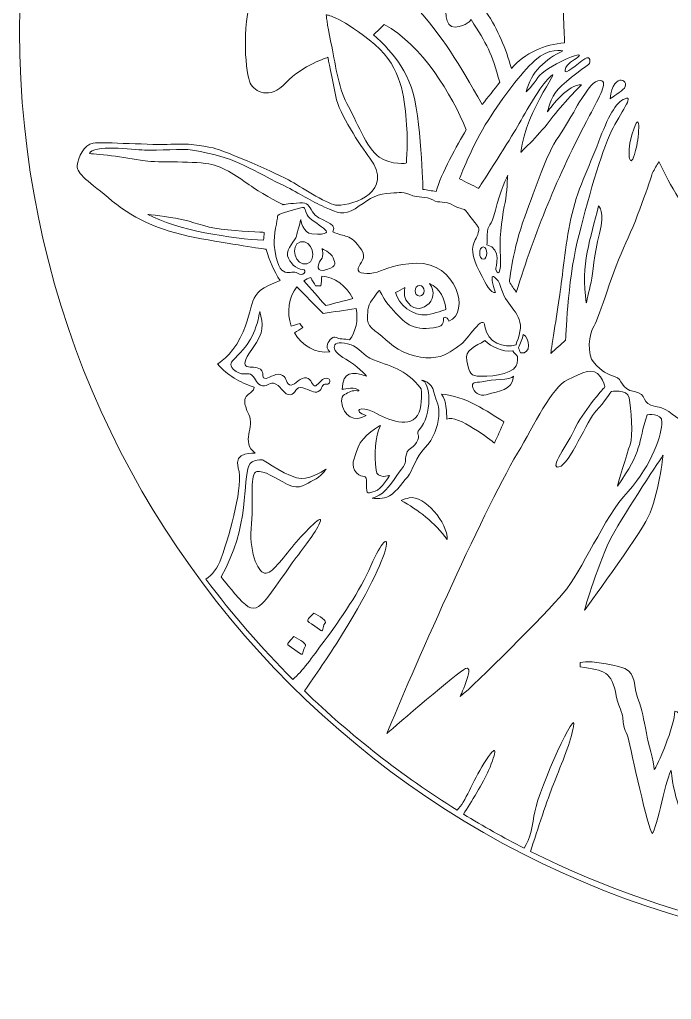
# Model space of a CAD drawing. Header units: inches. Extents: x 50 to 350, y -357 to -50.
# Drawn here: x 50 to 155.9, y -357.2 to -198.1 of the extents above; entities that cross this region are included whole.
import ezdxf

# ---------------------------------------------------------------- set-up
doc = ezdxf.new("R2010")
doc.units = ezdxf.units.IN
doc.header["$MEASUREMENT"] = 0
doc.layers.add('Layer 1', color=7, linetype='Continuous')

msp = doc.modelspace()

# ---------------------------------------------------------------- linework, layer by layer
at = {"layer": 'Layer 1', "lineweight": 0}
for points, knots in [([(350, -200), (350, -282.84), (282.84, -350), (200, -350), (117.16, -350), (50, -282.84), (50, -200), (50, -117.16), (117.16, -50), (200, -50), (282.84, -50), (350, -117.16), (350, -200)], [0, 0, 0, 0, 1, 1, 1, 2, 2, 2, 3, 3, 3, 4, 4, 4, 4]), ([(321.23, -243.5), (320.63, -246.43), (323.22, -248.84), (325.8, -248.07), (331.02, -246.5), (333.35, -236.28), (326.58, -235.31), (324.16, -234.97), (320.11, -236.17), (317.27, -239.1), (314.42, -242.03), (312.79, -245.83), (312.79, -245.83), (309.31, -245.48), (305.34, -245.15), (301.67, -246.52), (301.67, -246.52), (301.58, -244.45), (302.27, -242.81), (303.36, -240.21), (304.7, -245.55), (307.87, -241.52), (310.66, -237.98), (313.26, -238.37), (314.51, -237.12), (315.2, -236.43), (314.68, -235.05), (314.68, -235.05), (314.68, -235.05), (312.18, -234.02), (310.55, -233.42), (308.91, -232.81), (306.84, -232.21), (309.51, -232.12), (312.18, -232.04), (315.11, -234.02), (315.11, -234.02), (315.11, -234.02), (315.37, -233.42), (316.58, -232.73), (317.79, -232.04), (319.85, -232.73), (320.54, -232.64), (321.23, -232.55), (324.85, -227.9), (325.46, -226.61), (326.06, -225.31), (324.16, -225.4), (323.13, -224.88), (322.1, -224.36), (322.96, -224.19), (322.18, -223.42), (321.41, -222.64), (320.89, -223.16), (320.72, -222.04), (320.54, -220.92), (320.63, -220.74), (319.42, -220.57), (318.22, -220.4), (318.82, -219.54), (318.13, -219.19), (317.44, -218.85), (317.18, -217.56), (315.46, -217.47), (313.73, -217.38), (314.25, -216.61), (312.96, -215.23), (311.67, -213.85), (311.92, -214.19), (309.68, -215.31), (307.44, -216.43), (308.05, -216.26), (305.8, -214.8), (303.56, -213.33), (300.81, -208.33), (299.25, -206.69), (297.7, -205.06), (296.75, -204.37), (294, -203.76), (291.24, -203.16), (291.58, -202.04), (289.34, -201.78), (287.1, -201.52), (285.12, -199.97), (285.12, -199.97), (285.12, -199.97), (284.86, -197.99), (284.95, -196.09), (285.03, -194.2), (286.07, -189.46), (287.1, -187.04), (288.56, -183.64), (287.71, -180.59), (289.69, -176.96), (292.43, -177.66), (298.77, -178.85), (302.44, -178.42), (304.68, -178.16), (306.41, -179.37), (313.05, -179.63), (319.68, -179.89), (322.27, -178.34), (324.25, -177.65), (326.23, -176.96), (325.8, -176.18), (326.58, -174.46), (327.32, -172.82), (326.54, -163.82), (326.15, -162.74), (326.15, -162.74), (326.49, -162.3), (326.92, -161.18), (327.35, -160.06), (325.54, -159.2), (324.16, -157.65), (322.78, -156.1), (323.13, -154.55), (323.47, -152.22), (323.82, -149.89), (323.47, -149.55), (322.78, -148.69), (322.1, -147.82), (322.44, -146.7), (322.18, -145.41), (321.92, -144.12), (319.85, -140.93), (319.6, -139.98), (319.34, -139.03), (319.51, -135.93), (319.51, -135.93), (319.51, -135.93), (320.97, -133.43), (321.75, -132.48), (322.53, -131.53), (322.01, -131.27), (320.97, -131.45), (318.68, -131.83), (319.12, -128.86), (317.1, -128.86), (317.1, -128.86), (316.92, -124.81), (316.67, -123.34), (316.41, -121.88), (315.89, -121.79), (315.98, -120.76), (316.06, -119.72), (314.86, -120.16), (314.86, -120.16), (314.65, -119.72), (314.45, -119.29), (314.25, -118.86), (317.83, -118.86), (316.18, -114.77), (313.73, -115.85), (313.54, -113.67), (312.36, -112.93), (311.15, -110.07), (310.2, -107.83), (309.25, -108), (308.13, -108), (306.39, -108), (308.69, -110.13), (308.39, -113.78), (308.39, -113.78), (306.58, -110.5), (305.46, -109.55), (304.34, -108.61), (303.65, -109.29), (303.22, -110.07), (302.68, -111.04), (306.71, -114.62), (306.32, -119.72), (304.73, -119.47), (299.55, -118.07), (297.62, -119.03), (296.93, -119.38), (297.01, -120.5), (297.01, -120.5), (293.62, -122.03), (290.28, -122.85), (286.58, -122.31), (286.58, -122.31), (288.05, -119.12), (288.48, -118.52), (288.91, -117.91), (287.53, -117.91), (287.7, -117.4), (287.88, -116.88), (288.48, -116.45), (288.22, -115.93), (287.55, -114.59), (290.31, -112.33), (289.34, -111.36), (288.91, -110.93), (288.65, -109.98), (289.25, -109.9), (289.86, -109.81), (289.43, -108.17), (289.43, -108.17), (289.43, -108.17), (289, -108.69), (289.34, -106.62), (289.69, -104.55), (290.89, -103.69), (293.91, -101.62), (296.93, -99.55), (299.77, -98.52), (299.77, -98.52), (300.4, -98.64), (301.04, -98.75), (301.67, -98.87), (302.27, -98.26), (302.87, -97.66), (303.48, -97.05), (302.73, -96.54), (301.98, -96.02), (301.24, -95.5), (299.84, -97.86), (298.71, -98.22), (294.94, -99.73), (292.36, -100.76), (295.55, -98), (297.19, -97.05), (298.82, -96.11), (302.27, -92.14), (302.27, -92.14), (299.34, -88.97), (297.94, -88.1), (292.96, -86.54), (290.2, -85.68), (288.74, -84.38), (285.29, -83.26), (281.84, -82.14), (275.55, -80.42), (272.88, -79.56), (269.31, -78.41), (263.98, -78.87), (261.76, -80.85), (260.98, -81.54), (262.36, -84.21), (263.83, -88.52), (265.29, -92.83), (264.86, -97.4), (265.03, -98.95), (265.21, -100.5), (264.95, -100.5), (264.52, -100.16), (264.09, -99.81), (264.26, -98.95), (264.43, -97.74), (264.6, -96.54), (264, -95.93), (263.14, -94.81), (262.28, -93.69), (262.88, -93.87), (262.97, -91.97), (263.05, -90.07), (262.88, -90.42), (262.28, -90.85), (261.67, -91.28), (262.71, -94.47), (261.85, -93.61), (260.71, -92.47), (261.01, -90.65), (260.64, -90.68), (260.29, -90.73), (259.95, -90.79), (259.6, -90.85), (261.21, -93.6), (260.2, -94.27), (260.9, -97.92), (261.51, -101.11), (265.71, -100.41), (262.62, -103.26), (261.5, -104.3), (262.53, -105.42), (261.93, -105.76), (261.33, -106.11), (261.07, -105.59), (261.33, -106.62), (261.8, -108.5), (260.23, -109.07), (259.17, -108.43), (259.08, -109.71), (258.99, -110.98), (258.9, -112.26), (258.9, -112.26), (257.91, -112.04), (257.13, -111.57), (255.64, -110.66), (252.34, -106.93), (252.79, -104.85), (250.58, -104.99), (250.37, -105.84), (249.69, -107.48), (250.26, -108.24), (250.13, -108.86), (251.11, -109.42), (251.86, -109.84), (252.1, -110.54), (252.1, -111.57), (252.1, -113.63), (252.38, -115.99), (254.51, -116.26), (255.03, -116.33), (255.54, -117.1), (255.07, -117.21), (254.46, -117.35), (253.95, -116.86), (253.39, -116.73), (251.81, -116.37), (250.02, -116.64), (251.67, -113.72), (252.35, -112.51), (249.47, -112.65), (248.78, -112.73), (246.53, -112.99), (247.36, -112.43), (247.36, -110.32), (247.36, -108.33), (245.76, -110.09), (244.61, -109.04), (244.16, -108.47), (244.78, -106.51), (245.64, -107.74), (246.4, -108.84), (249.53, -108.33), (248.4, -109.73), (247.79, -110.48), (248.37, -111.79), (249.43, -111.79), (249.85, -111.79), (251.08, -111.38), (250.47, -110.76), (250.18, -110.47), (249.82, -110.85), (249.61, -110.85), (248.26, -110.85), (250.19, -107.31), (247.54, -107.31), (246.68, -107.31), (245.99, -106.1), (245.99, -105.24), (245.28, -105.07), (244.98, -105.5), (244.18, -105.5), (243.4, -105.5), (243.31, -106.05), (243.31, -106.8), (243.31, -107.64), (242.9, -107.26), (242.62, -107.66), (241.07, -109.89), (243.44, -109.97), (243.64, -111.95), (243.09, -111.53), (243.16, -111.08), (241.69, -110.67), (241.09, -110.5), (240.36, -111.01), (240.36, -110.28), (240.36, -108.57), (239.4, -109.59), (239.63, -110.46), (239.79, -111.08), (240.5, -111.66), (241.26, -111.66), (241.5, -111.66), (242.17, -111.59), (242.3, -111.75), (243.41, -113.14), (240.14, -111.65), (240.14, -113.17), (240.14, -114.2), (240.76, -114.39), (240.53, -115.58), (240.24, -117.1), (238.51, -117.52), (238.51, -117.54), (237.64, -117.34), (236.93, -117.19), (236.33, -116.71), (235.38, -115.93), (235.64, -115.41), (235.64, -115.41), (236.99, -116.17), (237.13, -117.06), (239.26, -115.85), (239.87, -115.5), (239.61, -114.38), (238.4, -114.47), (237.19, -114.55), (238.4, -115.07), (237.45, -115.33), (236.5, -115.59), (236.07, -114.12), (236.07, -114.12), (238.44, -112.7), (238.73, -109.55), (236.42, -109.55), (235.3, -109.55), (234.69, -109.64), (234.69, -109.64), (234.54, -109.09), (234.31, -107.4), (233.14, -107.66), (233.27, -104.52), (232.91, -106.62), (234.52, -103.86), (235.12, -102.83), (234.78, -102.14), (234.18, -100.59), (233.57, -99.04), (230.56, -97.92), (229.87, -96.54), (228.42, -93.64), (232, -90.13), (228.66, -86.63), (226.94, -84.82), (225.38, -84.99), (224.44, -84.47), (223.49, -83.95), (223.32, -84.21), (223.06, -81.71), (222.8, -79.21), (221.42, -74.56), (220.47, -73.09), (219.52, -71.63), (217.45, -71.2), (217.45, -71.2), (217.45, -71.2), (217.45, -69.56), (217.8, -67.83), (218.14, -66.11), (217.28, -64.9), (217.02, -63.78), (216.77, -62.66), (216.59, -61.2), (214.61, -60.34), (211.75, -59.09), (210.62, -52.52), (201.68, -51.2), (199.35, -50.85), (195.22, -51.03), (191.94, -51.2), (188.67, -51.37), (187.2, -52.84), (187.2, -52.84), (186.69, -53.05), (182.32, -51.34), (178.75, -52.58), (176.77, -53.27), (175.13, -54.65), (174.62, -56.63), (174.1, -58.61), (176.17, -60.25), (173.93, -62.06), (171.69, -63.87), (170.74, -65.16), (170.57, -67.32), (170.39, -69.47), (171.77, -70.77), (171.77, -70.77), (169.84, -73.09), (169.6, -73.3), (170.13, -76.8), (170.31, -77.92), (172.37, -78.01), (171.43, -78.95), (170.48, -79.9), (171.25, -81.2), (172.12, -82.32), (172.98, -83.44), (173.5, -83.18), (172.46, -83.95), (171.43, -84.73), (173.06, -85.85), (171.86, -86.11), (170.65, -86.37), (169.19, -87.83), (169.19, -87.83), (168.61, -87.43), (168.04, -87.03), (167.46, -86.63), (167.4, -84.64), (167.35, -82.66), (167.29, -80.68), (165.91, -82.8), (164.53, -84.93), (163.15, -87.06), (162.81, -87.09), (162.46, -87.11), (162.12, -87.14), (160.42, -84.3), (158.73, -81.45), (157.03, -78.61), (156.14, -81.86), (155.25, -85.1), (154.36, -88.35), (153.81, -88.44), (153.27, -88.52), (152.72, -88.61), (151.66, -86.86), (150.6, -85.1), (149.53, -83.35), (149.62, -85.71), (149.71, -88.06), (149.79, -90.42), (149.56, -90.88), (149.33, -91.34), (149.1, -91.8), (149.1, -91.8), (143.07, -92.06), (140.74, -92.57), (138.41, -93.09), (136.78, -94.9), (135.4, -96.54), (134.02, -98.18), (135.05, -100.85), (135.05, -100.85), (133.57, -100.57), (128.01, -101.89), (128.33, -106.97), (128.42, -108.35), (129.88, -109.64), (129.88, -109.64), (128.82, -111.21), (127.01, -115.21), (130.14, -116.62), (126.25, -126.13), (129.62, -123.5), (129.36, -124.64), (129.19, -125.41), (129.11, -126.71), (129.28, -127.83), (129.45, -128.95), (131.86, -128.17), (130.74, -128.86), (129.62, -129.55), (129.79, -129.64), (130.4, -131.02), (131, -132.39), (132.9, -135.41), (133.33, -137.05), (134.17, -140.25), (132.55, -142), (135.74, -144.03), (130.98, -143.66), (131.67, -145.24), (128.42, -146.27), (125.46, -147.21), (125.33, -142.22), (119.19, -142.22), (117.64, -142.22), (116.87, -140.93), (115.74, -140.67), (114.62, -140.41), (115.06, -139.29), (113.68, -139.2), (112.3, -139.12), (111.78, -137.57), (110.31, -136.62), (108.85, -135.67), (109.02, -134.12), (107.47, -134.55), (105.92, -134.98), (100.92, -134.72), (100.92, -134.72), (100.92, -134.72), (100.4, -134.29), (99.54, -133.52), (98.68, -132.74), (97.9, -132.74), (96.44, -132.48), (94.97, -132.22), (94.54, -130.58), (93.85, -130.07), (93.16, -129.55), (92.47, -128.86), (91.44, -129.12), (90.4, -129.38), (89.97, -129.81), (89.97, -129.81), (87.81, -129.13), (84.84, -130.17), (85.06, -133.08), (84.09, -133.92), (80.27, -134.34), (79.54, -134.38), (80.37, -132.31), (76.92, -133.17), (75.84, -133.17), (75.23, -133.17), (76.1, -134.38), (76.1, -134.38), (76.1, -134.38), (74.37, -134.89), (72.48, -135.15), (69.99, -135.49), (66.88, -133.81), (66.53, -136.27), (66.44, -136.88), (67.82, -138), (68.77, -138.17), (70.91, -138.56), (73.58, -137.85), (75.49, -139.29), (75.75, -146.53), (75.21, -145.31), (78.85, -147.39), (80.81, -148.51), (80.24, -146.72), (82.65, -150.32), (82.99, -150.84), (85.06, -151.1), (85.58, -151.01), (86.09, -150.93), (86.52, -149.63), (85.58, -148.86), (84.63, -148.08), (85.66, -147.65), (85.66, -147.65), (85.66, -147.65), (87.99, -147.65), (88.51, -146.88), (89.02, -146.1), (88.34, -145.41), (87.65, -145.24), (86.96, -145.07), (87.04, -143.69), (87.04, -143.69), (87.71, -143.52), (89.88, -143.42), (90.66, -142.74), (90.66, -142.74), (90.75, -143.26), (91.52, -144.12), (92.3, -144.98), (93.25, -144.63), (95.4, -145.76), (97.56, -146.88), (95.83, -147.05), (96.44, -147.48), (97.04, -147.91), (99.11, -147.65), (100.66, -148.25), (102.21, -148.86), (101.26, -150.15), (101.61, -150.93), (101.95, -151.7), (104.63, -154.29), (106.95, -155.84), (109.28, -157.39), (111.61, -157.22), (115.14, -157.48), (118.68, -157.74), (117.56, -158.43), (120.92, -158.86), (124.28, -159.29), (124.28, -160.75), (124.54, -162.13), (124.8, -163.51), (128.07, -165.58), (128.24, -167.3), (128.42, -169.03), (128.24, -171.1), (130.4, -174.63), (132.55, -178.16), (135.66, -176.79), (136.09, -177.73), (137.9, -181.73), (138.39, -199.11), (138.5, -201.87), (135.32, -202.07), (132.03, -203.52), (129.88, -206.01), (128.9, -202.7), (127.79, -199.8), (125.74, -196.78), (125.74, -196.78), (127.21, -195.14), (128.24, -193.68), (129.28, -192.21), (129.79, -191.35), (127.38, -190.75), (124.97, -190.15), (121.95, -190.15), (119.8, -190.49), (117.64, -190.83), (119.37, -192.39), (119.28, -194.37), (119.19, -196.35), (118.93, -199.37), (120.74, -199.28), (122.55, -199.2), (123.33, -198.08), (123.33, -198.08), (125.85, -202.04), (126.73, -203.53), (127.98, -208.25), (127.04, -209.45), (126.09, -210.66), (125.14, -211.87), (121.17, -205.04), (119.2, -201.33), (113.5, -195.06), (113.5, -195.06), (116.95, -189.63), (118.24, -187.65), (119.54, -185.66), (119.45, -184.89), (118.59, -183.16), (117.73, -181.44), (115.06, -180.49), (111.52, -179.63), (107.99, -178.77), (103.51, -178.25), (98.94, -179.97), (94.37, -181.7), (89.71, -188.59), (87.82, -194.02), (85.92, -199.45), (86.78, -207.04), (87.47, -208.42), (88.16, -209.8), (90.58, -211.18), (93.25, -208.33), (95.92, -205.49), (100.06, -204.2), (100.06, -204.2), (100.06, -204.2), (100.83, -207.82), (101.35, -210.57), (101.87, -213.33), (105.32, -218.5), (106.87, -220.57), (110.9, -225.95), (104.33, -228.24), (101.61, -228.24), (100.23, -228.24), (96.18, -225.57), (94.11, -224.36), (92.04, -223.16), (83.34, -219.37), (81.44, -218.93), (79.54, -218.5), (77.3, -218.16), (74.54, -218.33), (71.79, -218.5), (63.51, -217.9), (61.96, -218.16), (60.41, -218.42), (59.55, -220.4), (59.37, -221.78), (59.2, -223.16), (61.27, -224.36), (65.06, -227.55), (68.85, -230.74), (73.6, -232.64), (79.54, -233.67), (85.49, -234.71), (90.06, -235.4), (90.06, -235.4), (90.55, -237.24), (91.31, -238.93), (92.3, -240.48), (86.26, -242.64), (88.68, -244.1), (85.84, -249.79), (84.37, -252.72), (82.13, -254.02), (82.13, -254.02), (83.88, -255.94), (85.63, -256.94), (88.08, -257.81), (88.08, -259.16), (85.36, -258.49), (87.21, -262.2), (88.26, -264.29), (85.85, -266.62), (88.27, -268.51), (88.27, -268.51), (84.64, -268.16), (85.51, -270.92), (86.37, -273.68), (84.3, -281.1), (82.75, -285.58), (82.18, -287.23), (81.23, -288.29), (80.27, -288.98), (84.57, -294.74), (89.28, -300.18), (94.35, -305.26), (95.99, -303.92), (97.4, -301.81), (99.48, -299.04), (102.06, -295.59), (105.34, -290.76), (107.07, -286.79), (110.56, -278.75), (111.83, -283.09), (101.52, -299.35), (100.45, -301.05), (97.9, -304.77), (96.27, -307.14), (103.81, -314.42), (112.11, -320.91), (121.04, -326.49), (122.44, -325.2), (123.53, -321.86), (125.4, -318.92), (127.81, -315.13), (127.47, -317.02), (126.17, -320.04), (125.31, -322.07), (123.31, -325.27), (122.09, -327.14), (125.3, -329.11), (128.58, -330.96), (131.94, -332.68), (132.96, -331.29), (133.32, -328.62), (133.67, -326.76), (134.44, -322.82), (140.69, -309.08), (139.97, -312.97), (139.53, -315.3), (138.16, -318.66), (136.69, -322.28), (135.76, -324.58), (134.09, -329.73), (132.99, -333.2), (180.8, -357.24), (238.15, -353.57), (282.42, -324.08), (278.99, -317.26), (275.25, -302.28), (274.26, -298.32), (273.65, -295.91), (271.93, -290.39), (271.93, -290.39), (276.09, -296.63), (277.22, -304.3), (279.69, -311.08), (280.63, -313.67), (282.43, -319.97), (284.63, -322.57), (285.43, -322.02), (286.22, -321.46), (287.01, -320.89), (287.33, -314.49), (289.88, -306.97), (292.79, -302.72), (293.49, -303), (289.19, -312.41), (289.78, -318.84), (294.97, -314.91), (299.89, -310.65), (304.52, -306.09), (304.69, -303.35), (305.06, -297.95), (305.37, -296.68), (305.8, -294.96), (307.53, -292.11), (308.05, -290.39), (308.56, -288.67), (307.1, -287.8), (306.67, -287.03), (306.24, -286.25), (308.13, -285.13), (308.13, -283.84), (308.13, -282.55), (306.32, -281.94), (306.06, -280.65), (305.8, -279.36), (307.27, -278.58), (307.27, -278.58), (307.27, -278.58), (307.44, -279.18), (310.63, -278.67), (313.82, -278.15), (315.54, -278.24), (319.51, -274.96), (323.47, -271.69), (326.58, -266.08), (326.41, -261.17), (326.15, -254.01), (320.96, -249.28), (316.49, -247.38), (316.31, -244.02), (322.06, -235.54), (326.84, -238.85), (327.96, -239.62), (327.09, -240.74), (327.09, -240.74), (325.12, -238.98), (322.07, -239.42), (321.23, -243.5)], [0, 0, 0, 0, 1, 1, 1, 2, 2, 2, 3, 3, 3, 4, 4, 4, 5, 5, 5, 6, 6, 6, 7, 7, 7, 8, 8, 8, 9, 9, 9, 10, 10, 10, 11, 11, 11, 12, 12, 12, 13, 13, 13, 14, 14, 14, 15, 15, 15, 16, 16, 16, 17, 17, 17, 18, 18, 18, 19, 19, 19, 20, 20, 20, 21, 21, 21, 22, 22, 22, 23, 23, 23, 24, 24, 24, 25, 25, 25, 26, 26, 26, 27, 27, 27, 28, 28, 28, 29, 29, 29, 30, 30, 30, 31, 31, 31, 32, 32, 32, 33, 33, 33, 34, 34, 34, 35, 35, 35, 36, 36, 36, 37, 37, 37, 38, 38, 38, 39, 39, 39, 40, 40, 40, 41, 41, 41, 42, 42, 42, 43, 43, 43, 44, 44, 44, 45, 45, 45, 46, 46, 46, 47, 47, 47, 48, 48, 48, 49, 49, 49, 50, 50, 50, 51, 51, 51, 52, 52, 52, 53, 53, 53, 54, 54, 54, 55, 55, 55, 56, 56, 56, 57, 57, 57, 58, 58, 58, 59, 59, 59, 60, 60, 60, 61, 61, 61, 62, 62, 62, 63, 63, 63, 64, 64, 64, 65, 65, 65, 66, 66, 66, 67, 67, 67, 68, 68, 68, 69, 69, 69, 70, 70, 70, 71, 71, 71, 72, 72, 72, 73, 73, 73, 74, 74, 74, 75, 75, 75, 76, 76, 76, 77, 77, 77, 78, 78, 78, 79, 79, 79, 80, 80, 80, 81, 81, 81, 82, 82, 82, 83, 83, 83, 84, 84, 84, 85, 85, 85, 86, 86, 86, 87, 87, 87, 88, 88, 88, 89, 89, 89, 90, 90, 90, 91, 91, 91, 92, 92, 92, 93, 93, 93, 94, 94, 94, 95, 95, 95, 96, 96, 96, 97, 97, 97, 98, 98, 98, 99, 99, 99, 100, 100, 100, 101, 101, 101, 102, 102, 102, 103, 103, 103, 104, 104, 104, 105, 105, 105, 106, 106, 106, 107, 107, 107, 108, 108, 108, 109, 109, 109, 110, 110, 110, 111, 111, 111, 112, 112, 112, 113, 113, 113, 114, 114, 114, 115, 115, 115, 116, 116, 116, 117, 117, 117, 118, 118, 118, 119, 119, 119, 120, 120, 120, 121, 121, 121, 122, 122, 122, 123, 123, 123, 124, 124, 124, 125, 125, 125, 126, 126, 126, 127, 127, 127, 128, 128, 128, 129, 129, 129, 130, 130, 130, 131, 131, 131, 132, 132, 132, 133, 133, 133, 134, 134, 134, 135, 135, 135, 136, 136, 136, 137, 137, 137, 138, 138, 138, 139, 139, 139, 140, 140, 140, 141, 141, 141, 142, 142, 142, 143, 143, 143, 144, 144, 144, 145, 145, 145, 146, 146, 146, 147, 147, 147, 148, 148, 148, 149, 149, 149, 150, 150, 150, 151, 151, 151, 152, 152, 152, 153, 153, 153, 154, 154, 154, 155, 155, 155, 156, 156, 156, 157, 157, 157, 158, 158, 158, 159, 159, 159, 160, 160, 160, 161, 161, 161, 162, 162, 162, 163, 163, 163, 164, 164, 164, 165, 165, 165, 166, 166, 166, 167, 167, 167, 168, 168, 168, 169, 169, 169, 170, 170, 170, 171, 171, 171, 172, 172, 172, 173, 173, 173, 174, 174, 174, 175, 175, 175, 176, 176, 176, 177, 177, 177, 178, 178, 178, 179, 179, 179, 180, 180, 180, 181, 181, 181, 182, 182, 182, 183, 183, 183, 184, 184, 184, 185, 185, 185, 186, 186, 186, 187, 187, 187, 188, 188, 188, 189, 189, 189, 190, 190, 190, 191, 191, 191, 192, 192, 192, 193, 193, 193, 194, 194, 194, 195, 195, 195, 196, 196, 196, 197, 197, 197, 198, 198, 198, 199, 199, 199, 200, 200, 200, 201, 201, 201, 202, 202, 202, 203, 203, 203, 204, 204, 204, 205, 205, 205, 206, 206, 206, 207, 207, 207, 208, 208, 208, 209, 209, 209, 210, 210, 210, 211, 211, 211, 212, 212, 212, 213, 213, 213, 214, 214, 214, 215, 215, 215, 216, 216, 216, 217, 217, 217, 218, 218, 218, 219, 219, 219, 220, 220, 220, 221, 221, 221, 222, 222, 222, 223, 223, 223, 224, 224, 224, 225, 225, 225, 226, 226, 226, 227, 227, 227, 228, 228, 228, 229, 229, 229, 230, 230, 230, 231, 231, 231, 232, 232, 232, 233, 233, 233, 234, 234, 234, 235, 235, 235, 236, 236, 236, 237, 237, 237, 238, 238, 238, 239, 239, 239, 240, 240, 240, 241, 241, 241, 242, 242, 242, 243, 243, 243, 244, 244, 244, 245, 245, 245, 246, 246, 246, 247, 247, 247, 248, 248, 248, 249, 249, 249, 250, 250, 250, 251, 251, 251, 252, 252, 252, 253, 253, 253, 254, 254, 254, 255, 255, 255, 256, 256, 256, 257, 257, 257, 258, 258, 258, 259, 259, 259, 260, 260, 260, 261, 261, 261, 262, 262, 262, 263, 263, 263, 264, 264, 264, 265, 265, 265, 266, 266, 266, 267, 267, 267, 268, 268, 268, 269, 269, 269, 270, 270, 270, 271, 271, 271, 272, 272, 272, 273, 273, 273, 274, 274, 274, 275, 275, 275, 276, 276, 276, 277, 277, 277, 278, 278, 278, 279, 279, 279, 280, 280, 280, 281, 281, 281, 282, 282, 282, 283, 283, 283, 284, 284, 284, 285, 285, 285, 286, 286, 286, 287, 287, 287, 288, 288, 288, 289, 289, 289, 290, 290, 290, 291, 291, 291, 292, 292, 292, 293, 293, 293, 294, 294, 294, 295, 295, 295, 296, 296, 296, 297, 297, 297, 298, 298, 298, 299, 299, 299, 299]), ([(103.16, -211.69), (101.7, -209.02), (101.26, -204.97), (100.57, -201.78), (99.89, -198.59), (99.8, -197.3), (99.8, -197.3), (99.8, -197.3), (101.7, -197.39), (106.78, -201.35), (111.87, -205.32), (112.3, -209.71), (112.73, -213.68), (113.16, -217.64), (112.81, -221.35), (112.81, -221.35), (112.9, -221.43), (110.49, -221.78), (108.42, -220.4), (106.35, -219.02), (104.63, -214.37), (103.16, -211.69)], [0, 0, 0, 0, 1, 1, 1, 2, 2, 2, 3, 3, 3, 4, 4, 4, 5, 5, 5, 6, 6, 6, 7, 7, 7, 7]), ([(109.19, -198.85), (115.35, -202.16), (120.26, -210.31), (122.55, -216), (121.06, -218.37), (118.46, -223.19), (117.64, -226), (116.92, -225.89), (116.2, -225.77), (115.49, -225.66), (115.49, -225.66), (115.31, -214.02), (113.59, -209.02), (111.87, -204.02), (107.47, -200.57), (107.47, -200.57), (108.04, -200), (108.62, -199.43), (109.19, -198.85)], [0, 0, 0, 0, 1, 1, 1, 2, 2, 2, 3, 3, 3, 4, 4, 4, 5, 5, 5, 6, 6, 6, 6]), ([(126.09, -214.45), (128.59, -210.57), (131.35, -206.87), (133.67, -204.71), (136, -202.56), (138.24, -203.16), (138.24, -203.16), (135.47, -204.42), (133.01, -206.63), (132.29, -209.8), (132.29, -209.8), (133.42, -208.68), (134.19, -207.47), (135.34, -205.68), (142.35, -202.74), (140.66, -204.2), (140.05, -204.71), (138.85, -205.14), (138.59, -206.26), (138.33, -207.38), (140.66, -205.14), (141.78, -204.45), (142.9, -203.76), (142.55, -205.23), (142.55, -205.23), (142.55, -205.23), (138.76, -207.99), (137.47, -209.37), (136.17, -210.75), (135.74, -213.07), (135.74, -213.07), (136.41, -212.07), (139.14, -208.53), (141.26, -208.68), (141.26, -208.68), (137.98, -211.95), (136.35, -214.19), (134.71, -216.43), (131.43, -219.62), (131.43, -219.62), (132.02, -212.86), (139.04, -204.33), (135.74, -207.82), (134.28, -209.37), (131.95, -213.5), (130.57, -215.92), (129.19, -218.33), (124.54, -225.49), (124.54, -225.49), (123.5, -224.97), (122.47, -224.45), (121.43, -223.93), (121.43, -223.93), (123.59, -218.33), (126.09, -214.45)], [0, 0, 0, 0, 1, 1, 1, 2, 2, 2, 3, 3, 3, 4, 4, 4, 5, 5, 5, 6, 6, 6, 7, 7, 7, 8, 8, 8, 9, 9, 9, 10, 10, 10, 11, 11, 11, 12, 12, 12, 13, 13, 13, 14, 14, 14, 15, 15, 15, 16, 16, 16, 17, 17, 17, 18, 18, 18, 18]), ([(147.98, -209.45), (147.29, -210.06), (145.91, -210.92), (145.91, -210.92), (146.41, -206.26), (149.56, -208.07), (147.98, -209.45)], [0, 0, 0, 0, 1, 1, 1, 2, 2, 2, 2]), ([(130.66, -242.38), (130.28, -241.8), (129.91, -241.23), (129.54, -240.66), (129.54, -240.66), (130.14, -235.23), (132.04, -230.14), (133.93, -225.05), (135.4, -220.31), (137.55, -217.04), (139.71, -213.76), (140.83, -211.61), (140.83, -211.61), (142.55, -209.19), (143.07, -207.9), (144.36, -207.99), (145.65, -208.07), (144.19, -210.57), (142.55, -213.68), (137.23, -223.75), (133.78, -232.42), (130.66, -242.38)], [0, 0, 0, 0, 1, 1, 1, 2, 2, 2, 3, 3, 3, 4, 4, 4, 5, 5, 5, 6, 6, 6, 7, 7, 7, 7]), ([(137.72, -242.81), (138.16, -239.88), (138.59, -234.88), (139.53, -230.4), (140.48, -225.92), (142.47, -222.12), (144.02, -217.99), (145.57, -213.85), (146.78, -211.52), (148.33, -210.92), (149.88, -210.31), (147.64, -213.16), (146.09, -216.26), (144.53, -219.37), (142.12, -227.81), (140.57, -234.19), (139.02, -240.57), (138.67, -250.14), (138.67, -250.14), (137.87, -250.86), (137.06, -251.57), (136.26, -252.29), (136.26, -252.29), (137.29, -245.74), (137.72, -242.81)], [0, 0, 0, 0, 1, 1, 1, 2, 2, 2, 3, 3, 3, 4, 4, 4, 5, 5, 5, 6, 6, 6, 7, 7, 7, 8, 8, 8, 8]), ([(150.22, -218.59), (149.28, -223.12), (148.63, -220.41), (149.19, -217.64), (150.87, -211.65), (150.72, -216.2), (150.22, -218.59)], [0, 0, 0, 0, 1, 1, 1, 2, 2, 2, 2]), ([(88, -225.39), (86.15, -224.14), (83.57, -222.16), (81.2, -221.6), (78.83, -221.04), (72.37, -221.3), (70.39, -221.04), (68.41, -220.78), (66.69, -220.35), (64.93, -220.18), (63.16, -220.01), (61.35, -219.83), (61.35, -219.83), (61.87, -218.37), (68.4, -219.17), (70.26, -219.27), (72.55, -219.4), (76.38, -218.97), (78.06, -219.27), (85.34, -220.58), (86.35, -221.82), (92.91, -225.04), (95.62, -226.38), (97.3, -227.58), (99.54, -228.53), (101.78, -229.48), (102.59, -229.95), (104.49, -228.79), (106.38, -227.63), (107.63, -226.42), (109.57, -226.33), (111.5, -226.25), (111.94, -225.9), (113.36, -226.51), (114.78, -227.11), (115.98, -226.72), (117.1, -227.37), (118.22, -228.01), (118.87, -227.37), (120.59, -228.31), (122.31, -229.26), (121.88, -228.23), (123.13, -229.99), (124.38, -231.76), (124.76, -231.67), (124.5, -232.66), (124.02, -234.53), (122.37, -234.7), (125.11, -239.81), (125.68, -240.88), (126.49, -242.61), (127.3, -242.43), (127.3, -242.43), (127.04, -241.74), (126.83, -240.8), (126.61, -239.85), (126.7, -239.51), (127.35, -240.11), (127.99, -240.71), (127.86, -240.97), (128.51, -242.56), (129.46, -244.9), (132.09, -246.13), (131.13, -249.32), (130.88, -250.18), (130.62, -250.91), (130.62, -250.91), (128.74, -251.48), (125.91, -250.59), (125.58, -247.94), (125.28, -245.56), (122.9, -250.08), (121.36, -251.09), (120.11, -251.9), (118.99, -252.89), (116.84, -253.02), (114.69, -253.15), (111.59, -252.08), (110.08, -250.61), (108.58, -249.15), (106.47, -248.03), (106.51, -246.91), (106.55, -245.79), (106.42, -244.63), (107.24, -243.6), (109.18, -241.14), (107.62, -241.79), (110.34, -244.89), (112.52, -247.36), (113.71, -248.68), (117.23, -248.12), (118.56, -247.9), (118.56, -247.81), (118.78, -247.3), (118.99, -246.78), (118.61, -246.35), (119.12, -246.44), (119.64, -246.52), (119.73, -247.08), (119.73, -247.08), (123.24, -245.6), (120.95, -237.49), (114.43, -237.66), (111.03, -237.74), (109.52, -238.65), (108.06, -239.08), (106.6, -239.51), (104.75, -239.42), (105, -238.47), (105.26, -237.53), (106.42, -236.84), (105.56, -235.55), (103.58, -232.57), (102.83, -233.58), (100.87, -232.53), (101.73, -230.89), (98.57, -230.98), (97.56, -229.3), (96.95, -228.31), (96.87, -227.75), (95.49, -227.84), (94.11, -227.93), (92.78, -228.14), (92.78, -228.14), (92.78, -228.14), (89.85, -226.64), (88, -225.39)], [0, 0, 0, 0, 1, 1, 1, 2, 2, 2, 3, 3, 3, 4, 4, 4, 5, 5, 5, 6, 6, 6, 7, 7, 7, 8, 8, 8, 9, 9, 9, 10, 10, 10, 11, 11, 11, 12, 12, 12, 13, 13, 13, 14, 14, 14, 15, 15, 15, 16, 16, 16, 17, 17, 17, 18, 18, 18, 19, 19, 19, 20, 20, 20, 21, 21, 21, 22, 22, 22, 23, 23, 23, 24, 24, 24, 25, 25, 25, 26, 26, 26, 27, 27, 27, 28, 28, 28, 29, 29, 29, 30, 30, 30, 31, 31, 31, 32, 32, 32, 33, 33, 33, 34, 34, 34, 35, 35, 35, 36, 36, 36, 37, 37, 37, 38, 38, 38, 39, 39, 39, 40, 40, 40, 41, 41, 41, 42, 42, 42, 42]), ([(143.29, -247.81), (144.15, -246.43), (146.39, -238.67), (148.46, -234.35), (150.53, -230.04), (152.78, -222.97), (152.78, -222.97), (153.13, -222.36), (153.47, -221.76), (153.82, -221.15), (155.7, -225.21), (158.09, -228.97), (160.92, -232.36), (159.99, -235.7), (159.85, -241.25), (159.85, -241.25), (160.84, -239), (161.83, -236.76), (162.82, -234.51), (167.01, -238.99), (172.01, -242.71), (177.58, -245.44), (176.88, -248.91), (175.67, -254.62), (174.86, -256.95), (173.65, -260.4), (171.92, -265.57), (170.89, -269.54), (169.85, -273.51), (169.34, -268.33), (169.68, -265.92), (170.19, -262.34), (173.13, -253.8), (173.13, -251.26), (173.13, -251.26), (171.06, -256.43), (169.51, -260.05), (167.96, -263.68), (166.58, -267.64), (166.58, -267.64), (166.58, -267.64), (165.37, -266.61), (162.26, -265.92), (159.16, -265.23), (160.19, -264.02), (158.3, -263.5), (156.4, -262.99), (155.71, -261.26), (153.29, -260.92), (150.88, -260.57), (152.09, -258.85), (149.84, -258.5), (147.6, -258.16), (147.95, -256.43), (146.74, -256.09), (145.53, -255.74), (144.5, -255.22), (143.29, -253.84), (142.08, -252.46), (142.43, -249.19), (143.29, -247.81)], [0, 0, 0, 0, 1, 1, 1, 2, 2, 2, 3, 3, 3, 4, 4, 4, 5, 5, 5, 6, 6, 6, 7, 7, 7, 8, 8, 8, 9, 9, 9, 10, 10, 10, 11, 11, 11, 12, 12, 12, 13, 13, 13, 14, 14, 14, 15, 15, 15, 16, 16, 16, 17, 17, 17, 18, 18, 18, 19, 19, 19, 20, 20, 20, 20]), ([(128.07, -235.66), (128.24, -238.24), (127.98, -240.22), (127.32, -238.71), (127.3, -238.39), (128.42, -235.26), (125.91, -234.69), (125.94, -234.15), (125.9, -233.61), (125.92, -233.03), (125.97, -231.3), (126.61, -231.86), (127.3, -229.02), (127.98, -226.17), (129.28, -223.33), (129.28, -223.33), (129.19, -223.42), (129.19, -226.35), (128.85, -227.81), (128.5, -229.28), (127.9, -233.07), (128.07, -235.66)], [0, 0, 0, 0, 1, 1, 1, 2, 2, 2, 3, 3, 3, 4, 4, 4, 5, 5, 5, 6, 6, 6, 7, 7, 7, 7]), ([(91.35, -234.71), (91.18, -233.16), (91.96, -230.48), (91.87, -230.05), (91.78, -229.62), (93.85, -229.19), (95.23, -228.76), (96.61, -228.33), (96.18, -228.76), (96.7, -229.79), (97.36, -231.13), (102.91, -233.22), (97.47, -232.9), (96.01, -232.81), (95.66, -230.57), (95.66, -230.57), (95.66, -230.57), (95.14, -232.55), (94.97, -233.24), (94.8, -233.93), (93.25, -235.31), (93.51, -236.43), (93.77, -237.55), (94.97, -238.59), (95.92, -238.67), (96.87, -238.76), (96.01, -239.97), (95.14, -239.28), (94.11, -238.45), (92.07, -241.13), (91.35, -234.71)], [0, 0, 0, 0, 1, 1, 1, 2, 2, 2, 3, 3, 3, 4, 4, 4, 5, 5, 5, 6, 6, 6, 7, 7, 7, 8, 8, 8, 9, 9, 9, 10, 10, 10, 10]), ([(144.02, -228.33), (144.02, -228.33), (145.14, -229.28), (144.19, -232.81), (143.24, -236.35), (143.15, -239.19), (142.81, -240.74), (142.47, -242.29), (142.03, -244.1), (142.03, -244.1), (141.07, -237.76), (142.76, -233.69), (144.02, -228.33)], [0, 0, 0, 0, 1, 1, 1, 2, 2, 2, 3, 3, 3, 4, 4, 4, 4]), ([(89.63, -233.93), (84.69, -233.67), (75.39, -232.31), (70.84, -229.71), (70.84, -229.71), (74.2, -230.14), (76.1, -230.48), (77.99, -230.83), (79.97, -231.78), (82.73, -232.12), (85.49, -232.47), (89.71, -232.64), (89.71, -232.64), (89.69, -233.07), (89.66, -233.5), (89.63, -233.93)], [0, 0, 0, 0, 1, 1, 1, 2, 2, 2, 3, 3, 3, 4, 4, 4, 5, 5, 5, 5]), ([(96.65, -237.74), (94.78, -238.28), (93.75, -234.72), (95.62, -234.18), (97.49, -233.64), (98.52, -237.19), (96.65, -237.74)], [0, 0, 0, 0, 1, 1, 1, 2, 2, 2, 2]), ([(99.11, -235.31), (99.11, -235.31), (100.57, -235.91), (100.92, -236.78), (101.26, -237.64), (101.7, -238.07), (99.89, -238.67), (98.08, -239.28), (98.33, -237.9), (98.94, -237.12), (99.54, -236.35), (99.11, -235.31), (99.11, -235.31)], [0, 0, 0, 0, 1, 1, 1, 2, 2, 2, 3, 3, 3, 4, 4, 4, 4]), ([(125.3, -237.01), (124.55, -237.01), (124.55, -234.99), (125.3, -234.99), (126.05, -234.99), (126.05, -237.01), (125.3, -237.01)], [0, 0, 0, 0, 1, 1, 1, 2, 2, 2, 2]), ([(97.29, -239.98), (97.55, -240.44), (97.81, -240.89), (98.08, -241.35), (98.36, -241.35), (98.65, -241.35), (98.94, -241.35), (98.98, -240.82), (99.03, -240.29), (99.07, -239.76), (101.15, -239.89), (103.1, -241.3), (104.1, -243.4), (102.64, -243.78), (101.17, -244.16), (99.71, -244.53), (98.53, -243.19), (97.35, -241.85), (96.17, -240.5), (96.52, -240.28), (96.89, -240.11), (97.29, -239.98)], [0, 0, 0, 0, 1, 1, 1, 2, 2, 2, 3, 3, 3, 4, 4, 4, 5, 5, 5, 6, 6, 6, 7, 7, 7, 7]), ([(100.39, -252.03), (98.14, -252.35), (95.89, -251.07), (94.65, -248.95), (95.1, -248.66), (95.55, -248.36), (96.01, -248.07), (95.83, -247.87), (95.66, -247.67), (95.49, -247.46), (95.04, -247.6), (94.59, -247.74), (94.13, -247.87), (93.31, -245.68), (93.69, -243.09), (95.03, -241.5), (96.45, -242.95), (97.87, -244.39), (99.28, -245.83), (101.07, -245.55), (102.85, -245.28), (104.64, -245.01), (105.04, -246.93), (104.6, -248.79), (103.59, -250.12), (103.17, -250.03), (102.73, -249.96), (102.38, -249.96), (101.44, -249.96), (101.26, -249.36), (100.66, -249.88), (100.15, -250.32), (99.47, -251.24), (100.39, -252.03)], [0, 0, 0, 0, 1, 1, 1, 2, 2, 2, 3, 3, 3, 4, 4, 4, 5, 5, 5, 6, 6, 6, 7, 7, 7, 8, 8, 8, 9, 9, 9, 10, 10, 10, 11, 11, 11, 11]), ([(112.75, -243.6), (114.7, -246.96), (118.6, -243.49), (116.58, -240.97), (118.31, -241.62), (119.17, -243.61), (119.21, -245.19), (119.21, -245.19), (117.4, -245.83), (116.2, -246.01), (113.77, -246.35), (111.53, -244.27), (111.07, -242.43), (111.58, -242.15), (112.08, -241.86), (112.58, -241.57), (112.58, -241.57), (112.28, -242.78), (112.75, -243.6)], [0, 0, 0, 0, 1, 1, 1, 2, 2, 2, 3, 3, 3, 4, 4, 4, 5, 5, 5, 6, 6, 6, 6]), ([(114.97, -241.27), (115.94, -241.27), (115.94, -242.99), (114.97, -242.99), (114, -242.99), (114, -241.27), (114.97, -241.27)], [0, 0, 0, 0, 1, 1, 1, 2, 2, 2, 2]), ([(99.8, -257.29), (99.11, -257.12), (99.2, -258.15), (98.51, -258.5), (97.82, -258.84), (97.21, -258.24), (96.01, -257.89), (94.8, -257.55), (94.89, -258.93), (93.94, -259.02), (92.99, -259.1), (92.64, -257.81), (91.61, -257.29), (90.58, -256.77), (90.4, -257.72), (89.46, -257.55), (88.51, -257.38), (88.34, -256.43), (87.73, -255.83), (87.13, -255.22), (86.52, -256.08), (85.15, -255.22), (83.77, -254.36), (84.54, -253.58), (84.54, -253.58), (87.21, -250.86), (88.27, -249.36), (89.02, -245.48), (89.52, -247.7), (89.84, -248.72), (87.82, -251.52), (84.85, -255.63), (87.98, -254), (89.11, -254.88), (89.89, -255.48), (89.2, -256.17), (89.8, -256.34), (90.4, -256.52), (91.35, -255.48), (92.39, -255.74), (93.42, -256), (93.16, -257.03), (93.85, -257.38), (94.54, -257.72), (95.23, -256.43), (96.26, -256.26), (97.3, -256.08), (97.39, -257.38), (97.9, -257.55), (98.42, -257.72), (98.94, -256.34), (99.8, -256.34), (100.66, -256.34), (100.49, -257.46), (99.8, -257.29)], [0, 0, 0, 0, 1, 1, 1, 2, 2, 2, 3, 3, 3, 4, 4, 4, 5, 5, 5, 6, 6, 6, 7, 7, 7, 8, 8, 8, 9, 9, 9, 10, 10, 10, 11, 11, 11, 12, 12, 12, 13, 13, 13, 14, 14, 14, 15, 15, 15, 16, 16, 16, 17, 17, 17, 18, 18, 18, 18]), ([(102.3, -260.05), (102.21, -258.93), (103.16, -258.84), (103.76, -258.5), (104.37, -258.15), (105.66, -258.58), (104.88, -258.15), (104.11, -257.72), (102.38, -258.15), (102.38, -258.15), (102.52, -255.16), (103.96, -255.2), (106.35, -256), (106.35, -256), (104.63, -254.1), (102.99, -253.24), (100.16, -251.75), (100.54, -249.81), (103.85, -250.91), (104.88, -251.26), (106.26, -252.81), (106.87, -253.07), (110.24, -254.51), (112.53, -254.64), (115.23, -258.07), (115.23, -258.07), (115.4, -260.65), (114.88, -261.86), (113.59, -264.89), (109.75, -263.02), (107.56, -261.86), (105.31, -260.67), (104, -261.66), (106.26, -262.38), (104.5, -263.51), (102.5, -262.67), (102.3, -260.05)], [0, 0, 0, 0, 1, 1, 1, 2, 2, 2, 3, 3, 3, 4, 4, 4, 5, 5, 5, 6, 6, 6, 7, 7, 7, 8, 8, 8, 9, 9, 9, 10, 10, 10, 11, 11, 11, 12, 12, 12, 12]), ([(131.35, -252.21), (131.23, -251.92), (131.12, -251.63), (131.01, -251.34), (131.32, -250.76), (131.71, -249.92), (131.78, -249.24), (132.91, -249.74), (133.15, -252.55), (131.35, -252.21)], [0, 0, 0, 0, 1, 1, 1, 2, 2, 2, 3, 3, 3, 3]), ([(124.29, -255.99), (123.08, -255.91), (122.91, -254.87), (122.61, -253.5), (122.22, -251.7), (124.04, -251.15), (125.58, -250.23), (126.63, -251.2), (128.41, -252.17), (130.1, -251.9), (130.36, -252.21), (130.62, -252.51), (130.88, -252.81), (130.88, -252.81), (130.96, -253.8), (130.66, -254.32), (129.74, -255.9), (126.04, -256.12), (124.29, -255.99)], [0, 0, 0, 0, 1, 1, 1, 2, 2, 2, 3, 3, 3, 4, 4, 4, 5, 5, 5, 6, 6, 6, 6]), ([(138.29, -291.27), (135.57, -294.45), (123.85, -306.29), (121.56, -308.01), (121.56, -308.01), (124.32, -302.14), (122.07, -303.69), (119.83, -305.25), (109.65, -314.04), (109.65, -314.04), (113.51, -304.67), (124.9, -278.58), (130.87, -268.51), (133.63, -263.85), (136.39, -257.81), (138.98, -256.6), (141.56, -255.4), (143.12, -254.36), (144.32, -256.09), (145.53, -257.81), (144.84, -257.98), (144.84, -257.98), (144.84, -257.98), (141.22, -262.12), (140.18, -264.54), (139.15, -266.95), (135.87, -271.09), (137.6, -270.75), (139.32, -270.4), (142.25, -262.99), (143.63, -261.61), (145.01, -260.23), (146.05, -258.5), (146.05, -258.5), (146.05, -258.5), (148.64, -257.98), (148.98, -259.54), (149.33, -261.09), (149.67, -265.75), (149.15, -267.13), (148.64, -268.51), (147.08, -273.85), (147.08, -273.85), (151.27, -268.04), (150.35, -267), (151.91, -262.3), (151.91, -262.3), (154.33, -261.78), (154.33, -263.5), (154.33, -265.23), (152.78, -270.4), (148.81, -274.72), (144.84, -279.03), (141.39, -287.65), (138.29, -291.27)], [0, 0, 0, 0, 1, 1, 1, 2, 2, 2, 3, 3, 3, 4, 4, 4, 5, 5, 5, 6, 6, 6, 7, 7, 7, 8, 8, 8, 9, 9, 9, 10, 10, 10, 11, 11, 11, 12, 12, 12, 13, 13, 13, 14, 14, 14, 15, 15, 15, 16, 16, 16, 17, 17, 17, 18, 18, 18, 18]), ([(125.8, -259.01), (124.72, -259.35), (123.73, -258.62), (123.56, -257.67), (123.39, -256.73), (124.5, -257.11), (125.41, -256.85), (126.61, -256.51), (129.72, -256.68), (130.23, -255.99), (129.87, -258.5), (128.04, -258.29), (125.8, -259.01)], [0, 0, 0, 0, 1, 1, 1, 2, 2, 2, 3, 3, 3, 4, 4, 4, 4]), ([(107.33, -275.83), (107.24, -275.86), (107.3, -275.82), (107.3, -275.82), (107.3, -275.82), (107.31, -275.82), (107.33, -275.83), (107.43, -275.79), (107.7, -275.67), (108.42, -275.31), (109.8, -274.62), (111.09, -272.29), (112.04, -271.08), (112.99, -269.88), (112.47, -269.79), (112.81, -268.67), (113.16, -267.55), (113.68, -267.98), (114.45, -266.77), (115.23, -265.57), (114.28, -265.31), (114.88, -264.7), (117.14, -262.44), (116.72, -256.69), (115.31, -256.69), (115.4, -256.52), (116.87, -256.95), (117.3, -258.58), (117.73, -260.22), (118.24, -260.91), (118.07, -262.55), (117.9, -264.19), (117.3, -266.17), (115.83, -267.63), (114.37, -269.1), (113.85, -271.34), (112.99, -272.38), (112.12, -273.41), (110.75, -275.31), (109.63, -275.65), (108.61, -275.96), (107.52, -275.85), (107.33, -275.83)], [0, 0, 0, 0, 1, 1, 1, 2, 2, 2, 3, 3, 3, 4, 4, 4, 5, 5, 5, 6, 6, 6, 7, 7, 7, 8, 8, 8, 9, 9, 9, 10, 10, 10, 11, 11, 11, 12, 12, 12, 13, 13, 13, 14, 14, 14, 14]), ([(119.37, -262.98), (119.37, -262.03), (119.34, -259.87), (118.5, -258.93), (122.36, -259.17), (126.04, -261.8), (128.67, -263.41), (128.16, -264.56), (127.64, -265.71), (127.12, -266.86), (126.67, -266.51), (121.15, -262.15), (119.37, -262.98)], [0, 0, 0, 0, 1, 1, 1, 2, 2, 2, 3, 3, 3, 4, 4, 4, 4]), ([(106.35, -273.5), (106.44, -271.51), (105.75, -272.89), (104.71, -271.69), (103.68, -270.48), (104.28, -269.53), (104.97, -267.55), (105.66, -265.57), (108.59, -264.01), (108.59, -264.01), (107.73, -265.9), (107.62, -268.72), (107.9, -271.25), (108.07, -272.81), (110.06, -272.12), (110.06, -272.12), (110.06, -272.12), (108.76, -274.44), (107.73, -274.7), (106.69, -274.96), (106.26, -275.48), (106.35, -273.5)], [0, 0, 0, 0, 1, 1, 1, 2, 2, 2, 3, 3, 3, 4, 4, 4, 5, 5, 5, 6, 6, 6, 7, 7, 7, 7]), ([(154.5, -268.85), (154.5, -268.85), (153.81, -275.41), (152.09, -278.86), (150.36, -282.31), (141.74, -294.03), (141.74, -294.03), (141.74, -294.03), (144.15, -285.76), (146.22, -281.96), (148.29, -278.17), (154.5, -268.85), (154.5, -268.85)], [0, 0, 0, 0, 1, 1, 1, 2, 2, 2, 3, 3, 3, 4, 4, 4, 4]), ([(97.73, -272.89), (96.52, -273.41), (95.58, -274.62), (93.51, -273.58), (91.44, -272.55), (89.71, -271.25), (88.51, -271.51), (87.3, -271.77), (88.08, -275.65), (87.65, -279.96), (87.21, -284.27), (88.59, -287.8), (89.8, -287.98), (91.01, -288.15), (92.64, -285.65), (94.54, -283.41), (96.44, -281.17), (99.54, -277.98), (98.76, -279.79), (97.99, -281.6), (96.01, -283.93), (94.28, -286.34), (88.55, -294.36), (88.57, -295.5), (84.97, -291.34), (83.34, -289.44), (82.73, -288.58), (82.73, -288.58), (87.39, -280.54), (86.26, -272.78), (87.21, -270.56), (87.73, -269.36), (89.54, -269.62), (89.54, -269.62), (89.54, -269.62), (93.94, -272.63), (95.75, -272.63), (97.56, -272.63), (99.8, -271.08), (99.8, -271.08), (99.8, -271.08), (98.94, -272.38), (97.73, -272.89)], [0, 0, 0, 0, 1, 1, 1, 2, 2, 2, 3, 3, 3, 4, 4, 4, 5, 5, 5, 6, 6, 6, 7, 7, 7, 8, 8, 8, 9, 9, 9, 10, 10, 10, 11, 11, 11, 12, 12, 12, 13, 13, 13, 14, 14, 14, 14]), ([(119.45, -282.55), (117.46, -279.76), (114.67, -277.69), (111.95, -276.17), (112.38, -276.02), (112.81, -275.88), (113.25, -275.74), (115.8, -275.33), (119.55, -279.84), (119.45, -282.55)], [0, 0, 0, 0, 1, 1, 1, 2, 2, 2, 3, 3, 3, 3]), ([(99.58, -296.2), (99.06, -296.72), (99.49, -297.79), (98.68, -297.15), (96.49, -295.42), (96.19, -296.18), (97.77, -294.48), (98.68, -295), (100.1, -295.68), (99.58, -296.2)], [0, 0, 0, 0, 1, 1, 1, 2, 2, 2, 3, 3, 3, 3]), ([(96.35, -300.03), (95.84, -300.55), (96.27, -301.62), (95.45, -300.98), (93.26, -299.25), (92.96, -300.01), (94.54, -298.31), (95.45, -298.83), (96.87, -299.52), (96.35, -300.03)], [0, 0, 0, 0, 1, 1, 1, 2, 2, 2, 3, 3, 3, 3]), ([(162.55, -322.97), (161.44, -325.07), (160.9, -327.47), (160.12, -329.76), (159.88, -330.48), (159.65, -330.7), (159.49, -331.46), (159.3, -332.4), (159.61, -332.99), (158.75, -333.06), (158.3, -331.13), (157.84, -328.51), (157.27, -326.64), (156.68, -324.72), (156.02, -322.46), (155.82, -320.04), (155.19, -320.51), (153.47, -329.75), (152.75, -330.28), (152.07, -329.79), (149.32, -316.73), (148.84, -314.74), (148.64, -313.96), (148.39, -313.85), (148.18, -313.05), (148.03, -312.44), (148.01, -311.52), (147.84, -310.91), (147.46, -309.55), (147.18, -309.33), (146.91, -307.94), (146.13, -303.9), (145.05, -303.82), (141.05, -303.22), (141.05, -302.98), (141.05, -302.73), (141.05, -302.49), (143.03, -302.03), (147.95, -303.3), (148.27, -303.46), (150.21, -304.41), (149.69, -306.5), (150.4, -308.35), (151.19, -310.37), (151.32, -311.59), (151.79, -313.98), (152.09, -315.54), (153.02, -318.62), (153.04, -319.9), (153.52, -319.58), (156.41, -312.77), (156.41, -310.39), (158.66, -310.57), (158.17, -320.21), (159.48, -322.09), (159.91, -320.25), (161.24, -318.62), (161.23, -316.23), (161.47, -315.89), (161.72, -315.55), (161.97, -315.22), (161.97, -314.6), (162.91, -312.19), (163.19, -311.61), (165.3, -307.13), (162.7, -306.9), (162.26, -305.27), (163.47, -305.27), (164.93, -306.48), (165.96, -306.98), (167.12, -307.53), (170.24, -307.26), (170.45, -308.05), (166.74, -308.05), (167.1, -310.07), (165.87, -312.53), (165.25, -313.75), (163.74, -317.98), (163.47, -319.35), (163.13, -321.04), (163.27, -321.61), (162.55, -322.97)], [0, 0, 0, 0, 1, 1, 1, 2, 2, 2, 3, 3, 3, 4, 4, 4, 5, 5, 5, 6, 6, 6, 7, 7, 7, 8, 8, 8, 9, 9, 9, 10, 10, 10, 11, 11, 11, 12, 12, 12, 13, 13, 13, 14, 14, 14, 15, 15, 15, 16, 16, 16, 17, 17, 17, 18, 18, 18, 19, 19, 19, 20, 20, 20, 21, 21, 21, 22, 22, 22, 23, 23, 23, 24, 24, 24, 25, 25, 25, 26, 26, 26, 27, 27, 27, 27])]:
    msp.add_open_spline(points, degree=3, knots=knots, dxfattribs=at)

doc.saveas('drawing.dxf')
